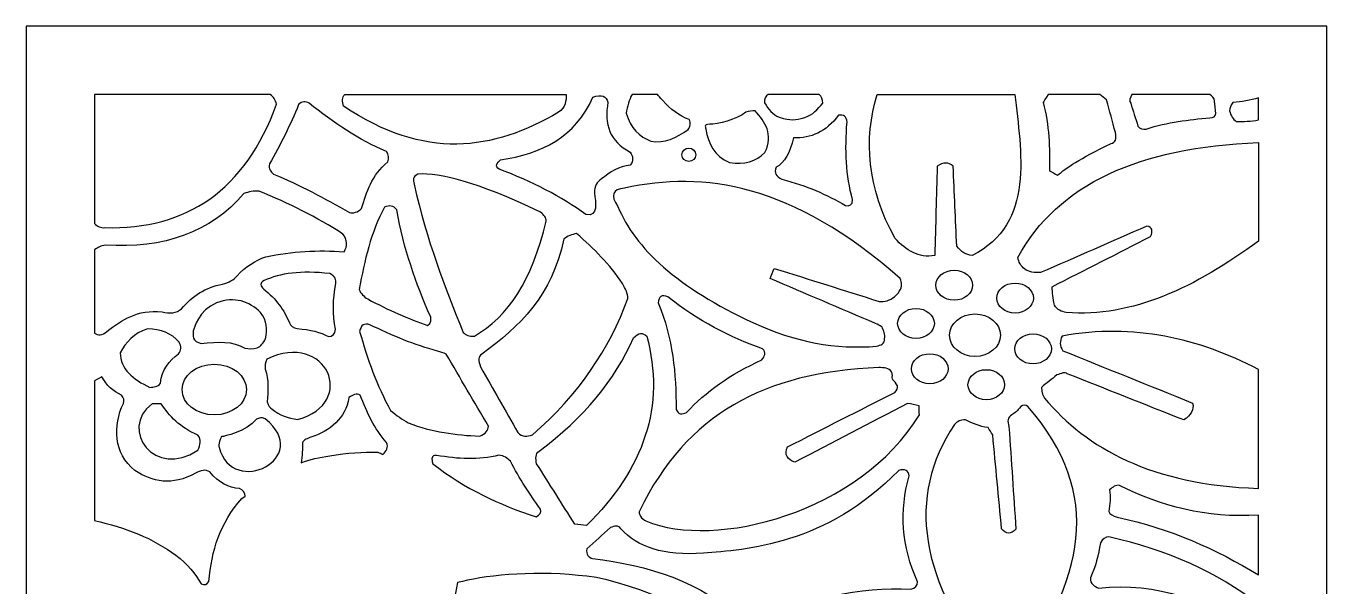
# Model space of a CAD drawing. Header units: centimetres. Extents: x 22.22 to 27.01, y 0.09 to 9.
# Drawn here: x 22.223 to 27.009, y 6.937 to 9.001 of the extents above; entities that cross this region are included whole.
import ezdxf

# ---------------------------------------------------------------- set-up
doc = ezdxf.new("R2010")
doc.units = ezdxf.units.CM
doc.header["$MEASUREMENT"] = 0
doc.layers.add('layer 1', color=7, linetype='Continuous')

msp = doc.modelspace()

# ---------------------------------------------------------------- linework, layer by layer
at = {"layer": 'layer 1', "color": 250}
for points, knots in [([(22.22329, 9.00077), (22.22329, 9.00077), (27.00868, 9.00077), (27.00868, 9.00077), (27.00868, 9.00077), (27.00868, 9.00077), (27.00868, 0.08669), (27.00868, 0.08669), (27.00868, 0.08669), (27.00868, 0.08669), (22.22329, 0.08669), (22.22329, 0.08669), (22.22329, 0.08669), (22.22329, 0.08669), (22.22329, 9.00077), (22.22329, 9.00077)], [0, 0, 0, 0, 0.2, 0.2, 0.2, 0.2, 0.4, 0.4, 0.4, 0.4, 0.6, 0.6, 0.6, 0.6, 1, 1, 1, 1]), ([(23.1218, 8.74885), (23.13298, 8.74025), (23.1413, 8.72878), (23.14514, 8.71281), (23.14514, 8.71281), (23.02891, 8.39675), (22.81536, 8.25049), (22.51322, 8.25884), (22.51322, 8.25884), (22.49837, 8.25754), (22.48572, 8.26275), (22.47521, 8.27454), (22.47521, 8.27454), (22.47521, 8.27454), (22.47521, 8.74885), (22.47521, 8.74885), (22.47521, 8.74885), (22.47521, 8.74885), (23.1218, 8.74885), (23.1218, 8.74885)], [0, 0, 0, 0, 0.1666667, 0.1666667, 0.1666667, 0.1666667, 0.3333333, 0.3333333, 0.3333333, 0.3333333, 0.5, 0.5, 0.5, 0.5, 0.6666667, 0.6666667, 0.6666667, 0.6666667, 1, 1, 1, 1]), ([(23.2261, 8.71168), (23.23883, 8.72484), (23.25158, 8.72221), (23.26434, 8.71732), (23.26434, 8.71732), (23.35406, 8.64524), (23.44706, 8.58138), (23.54881, 8.53933), (23.54881, 8.53933), (23.5591, 8.52741), (23.5591, 8.51445), (23.55443, 8.50103), (23.55443, 8.50103), (23.49438, 8.45157), (23.47538, 8.39031), (23.45773, 8.32868), (23.45773, 8.32868), (23.44273, 8.31629), (23.42773, 8.30954), (23.41276, 8.31516), (23.41276, 8.31516), (23.32086, 8.36637), (23.2288, 8.41691), (23.1339, 8.45598), (23.1339, 8.45598), (23.12338, 8.46441), (23.11476, 8.47419), (23.11928, 8.49314), (23.11928, 8.49314), (23.15884, 8.56402), (23.19557, 8.63632), (23.2261, 8.71168)], [0, 0, 0, 0, 0.1111111, 0.1111111, 0.1111111, 0.1111111, 0.2222222, 0.2222222, 0.2222222, 0.2222222, 0.3333333, 0.3333333, 0.3333333, 0.3333333, 0.4444444, 0.4444444, 0.4444444, 0.4444444, 0.5555556, 0.5555556, 0.5555556, 0.5555556, 0.6666667, 0.6666667, 0.6666667, 0.6666667, 0.7777778, 0.7777778, 0.7777778, 0.7777778, 1, 1, 1, 1]), ([(23.39626, 8.74885), (23.38556, 8.73847), (23.38586, 8.72341), (23.39139, 8.70605), (23.39139, 8.70605), (23.68918, 8.5055), (23.94133, 8.54157), (24.18214, 8.68352), (24.18214, 8.68352), (24.20754, 8.70061), (24.21083, 8.72711), (24.21019, 8.74885), (24.21019, 8.74885), (24.21019, 8.74885), (23.39626, 8.74885), (23.39626, 8.74885)], [0, 0, 0, 0, 0.2, 0.2, 0.2, 0.2, 0.4, 0.4, 0.4, 0.4, 0.6, 0.6, 0.6, 0.6, 1, 1, 1, 1]), ([(23.96822, 8.50779), (23.95542, 8.49653), (23.94642, 8.48528), (23.96372, 8.474), (23.96372, 8.474), (24.08538, 8.42911), (24.19136, 8.37322), (24.28305, 8.30728), (24.28305, 8.30728), (24.32932, 8.29603), (24.31799, 8.35537), (24.31454, 8.38613), (24.31454, 8.38613), (24.31415, 8.41093), (24.32276, 8.42821), (24.3404, 8.43795), (24.3404, 8.43795), (24.37038, 8.46405), (24.40411, 8.48358), (24.44609, 8.48864), (24.44609, 8.48864), (24.45772, 8.50479), (24.45734, 8.52093), (24.44497, 8.53708), (24.44497, 8.53708), (24.37019, 8.57594), (24.34882, 8.63977), (24.36401, 8.72069), (24.36401, 8.72069), (24.35707, 8.74115), (24.34169, 8.75129), (24.30779, 8.73872), (24.30779, 8.73872), (24.2459, 8.59147), (24.12006, 8.53181), (23.96822, 8.50779)], [0, 0, 0, 0, 0.1, 0.1, 0.1, 0.1, 0.2, 0.2, 0.2, 0.2, 0.3, 0.3, 0.3, 0.3, 0.4, 0.4, 0.4, 0.4, 0.5, 0.5, 0.5, 0.5, 0.6, 0.6, 0.6, 0.6, 0.7, 0.7, 0.7, 0.7, 0.8, 0.8, 0.8, 0.8, 1, 1, 1, 1]), ([(24.546, 8.74885), (24.54923, 8.74507), (24.55506, 8.7384), (24.56584, 8.72633), (24.56584, 8.72633), (24.59382, 8.69499), (24.62459, 8.66885), (24.6631, 8.65705), (24.6631, 8.65705), (24.67003, 8.64213), (24.66665, 8.6303), (24.6586, 8.61987), (24.6586, 8.61987), (24.61611, 8.5887), (24.57197, 8.56673), (24.52199, 8.57764), (24.52199, 8.57764), (24.47853, 8.5927), (24.44734, 8.62547), (24.43091, 8.67958), (24.43091, 8.67958), (24.43534, 8.70502), (24.44136, 8.72911), (24.45259, 8.74885), (24.45259, 8.74885), (24.45259, 8.74885), (24.546, 8.74885), (24.546, 8.74885)], [0, 0, 0, 0, 0.125, 0.125, 0.125, 0.125, 0.25, 0.25, 0.25, 0.25, 0.375, 0.375, 0.375, 0.375, 0.5, 0.5, 0.5, 0.5, 0.625, 0.625, 0.625, 0.625, 0.75, 0.75, 0.75, 0.75, 1, 1, 1, 1]), ([(25.14089, 8.74885), (25.14895, 8.74021), (25.15517, 8.73065), (25.15391, 8.71732), (25.15391, 8.71732), (25.13305, 8.69342), (25.11947, 8.67476), (25.08813, 8.66437), (25.08813, 8.66437), (25.05045, 8.65376), (25.03865, 8.65176), (24.99368, 8.66494), (24.99368, 8.66494), (24.96989, 8.67598), (24.95359, 8.6941), (24.94027, 8.71788), (24.94027, 8.71788), (24.93625, 8.73262), (24.94375, 8.74283), (24.95368, 8.74885), (24.95368, 8.74885), (24.95368, 8.74885), (25.14089, 8.74885), (25.14089, 8.74885)], [0, 0, 0, 0, 0.1428571, 0.1428571, 0.1428571, 0.1428571, 0.2857143, 0.2857143, 0.2857143, 0.2857143, 0.4285714, 0.4285714, 0.4285714, 0.4285714, 0.5714286, 0.5714286, 0.5714286, 0.5714286, 0.7142857, 0.7142857, 0.7142857, 0.7142857, 1, 1, 1, 1]), ([(25.35458, 8.74885), (25.30362, 8.58243), (25.31647, 8.40719), (25.41983, 8.21941), (25.41983, 8.21941), (25.46092, 8.17481), (25.5066, 8.14583), (25.56601, 8.15633), (25.56601, 8.15633), (25.569, 8.26597), (25.572, 8.37561), (25.575, 8.48525), (25.575, 8.48525), (25.59749, 8.50026), (25.61697, 8.50027), (25.63347, 8.48525), (25.63347, 8.48525), (25.63797, 8.38688), (25.64247, 8.2885), (25.64697, 8.19012), (25.64697, 8.19012), (25.6627, 8.16984), (25.68144, 8.15859), (25.70318, 8.15633), (25.70318, 8.15633), (25.93687, 8.2734), (25.88313, 8.53976), (25.86046, 8.74885), (25.86046, 8.74885), (25.86046, 8.74885), (25.35458, 8.74885), (25.35458, 8.74885)], [0, 0, 0, 0, 0.1111111, 0.1111111, 0.1111111, 0.1111111, 0.2222222, 0.2222222, 0.2222222, 0.2222222, 0.3333333, 0.3333333, 0.3333333, 0.3333333, 0.4444444, 0.4444444, 0.4444444, 0.4444444, 0.5555556, 0.5555556, 0.5555556, 0.5555556, 0.6666667, 0.6666667, 0.6666667, 0.6666667, 0.7777778, 0.7777778, 0.7777778, 0.7777778, 1, 1, 1, 1]), ([(25.96517, 8.71956), (25.96517, 8.71956), (25.9755, 8.73759), (25.98311, 8.74885), (25.98311, 8.74885), (25.98311, 8.74885), (26.17332, 8.74885), (26.17332, 8.74885), (26.17332, 8.74885), (26.17332, 8.74885), (26.19792, 8.72858), (26.19792, 8.72858), (26.19792, 8.72858), (26.20879, 8.68878), (26.21967, 8.64898), (26.23054, 8.60917), (26.23054, 8.60917), (26.23578, 8.58514), (26.23054, 8.57163), (26.21479, 8.56862), (26.21479, 8.56862), (26.09751, 8.51174), (26.04823, 8.47832), (26.01802, 8.45147), (26.01802, 8.45147), (26.0079, 8.4571), (25.99778, 8.46273), (25.98766, 8.46836), (25.98766, 8.46836), (25.99028, 8.5521), (25.98654, 8.63584), (25.96517, 8.71956)], [0, 0, 0, 0, 0.1111111, 0.1111111, 0.1111111, 0.1111111, 0.2222222, 0.2222222, 0.2222222, 0.2222222, 0.3333333, 0.3333333, 0.3333333, 0.3333333, 0.4444444, 0.4444444, 0.4444444, 0.4444444, 0.5555556, 0.5555556, 0.5555556, 0.5555556, 0.6666667, 0.6666667, 0.6666667, 0.6666667, 0.7777778, 0.7777778, 0.7777778, 0.7777778, 1, 1, 1, 1]), ([(26.28675, 8.71675), (26.28015, 8.72308), (26.28461, 8.7389), (26.29109, 8.74885), (26.29109, 8.74885), (26.29109, 8.74885), (26.57768, 8.74885), (26.57768, 8.74885), (26.57768, 8.74885), (26.58703, 8.74328), (26.59346, 8.73559), (26.59541, 8.72463), (26.59541, 8.72463), (26.59691, 8.70943), (26.5984, 8.69422), (26.5999, 8.67901), (26.5999, 8.67901), (26.5984, 8.66774), (26.5909, 8.66249), (26.57742, 8.66324), (26.57742, 8.66324), (26.50013, 8.65536), (26.42288, 8.64777), (26.3441, 8.62157), (26.3441, 8.62157), (26.33079, 8.61857), (26.32048, 8.62233), (26.31318, 8.63283), (26.31318, 8.63283), (26.30437, 8.6608), (26.29556, 8.68877), (26.28675, 8.71675)], [0, 0, 0, 0, 0.1111111, 0.1111111, 0.1111111, 0.1111111, 0.2222222, 0.2222222, 0.2222222, 0.2222222, 0.3333333, 0.3333333, 0.3333333, 0.3333333, 0.4444444, 0.4444444, 0.4444444, 0.4444444, 0.5555556, 0.5555556, 0.5555556, 0.5555556, 0.6666667, 0.6666667, 0.6666667, 0.6666667, 0.7777778, 0.7777778, 0.7777778, 0.7777778, 1, 1, 1, 1]), ([(26.6505, 8.68859), (26.65199, 8.69872), (26.65479, 8.70886), (26.66231, 8.719), (26.66231, 8.719), (26.69452, 8.72253), (26.72643, 8.72695), (26.75676, 8.73619), (26.75676, 8.73619), (26.75676, 8.73619), (26.75676, 8.65533), (26.75676, 8.65533), (26.75676, 8.65533), (26.72938, 8.65021), (26.70203, 8.64836), (26.67468, 8.64973), (26.67468, 8.64973), (26.66309, 8.65776), (26.65456, 8.67005), (26.6505, 8.68859)], [0, 0, 0, 0, 0.1666667, 0.1666667, 0.1666667, 0.1666667, 0.3333333, 0.3333333, 0.3333333, 0.3333333, 0.5, 0.5, 0.5, 0.5, 0.6666667, 0.6666667, 0.6666667, 0.6666667, 1, 1, 1, 1]), ([(24.72382, 8.621), (24.72495, 8.62437), (24.71292, 8.64087), (24.73844, 8.63902), (24.73844, 8.63902), (24.76397, 8.63716), (24.83995, 8.65777), (24.87112, 8.68352), (24.87112, 8.68352), (24.88236, 8.68746), (24.89361, 8.68915), (24.90485, 8.68859), (24.90485, 8.68859), (24.94351, 8.64789), (24.97188, 8.60321), (24.94139, 8.53538), (24.94139, 8.53538), (24.90825, 8.50283), (24.86562, 8.4893), (24.81152, 8.49878), (24.81152, 8.49878), (24.7534, 8.52144), (24.73387, 8.56827), (24.72382, 8.621)], [0, 0, 0, 0, 0.1428571, 0.1428571, 0.1428571, 0.1428571, 0.2857143, 0.2857143, 0.2857143, 0.2857143, 0.4285714, 0.4285714, 0.4285714, 0.4285714, 0.5714286, 0.5714286, 0.5714286, 0.5714286, 0.7142857, 0.7142857, 0.7142857, 0.7142857, 1, 1, 1, 1]), ([(25.04653, 8.5889), (25.11005, 8.58712), (25.16626, 8.61095), (25.21182, 8.67226), (25.21182, 8.67226), (25.2313, 8.67599), (25.24179, 8.66773), (25.2433, 8.64747), (25.2433, 8.64747), (25.2351, 8.54567), (25.23874, 8.44928), (25.26354, 8.36248), (25.26354, 8.36248), (25.26431, 8.3399), (25.25193, 8.33843), (25.23767, 8.33995), (25.23767, 8.33995), (25.16955, 8.38069), (25.0929, 8.41411), (25.0038, 8.43682), (25.0038, 8.43682), (24.98169, 8.44697), (24.97458, 8.46161), (24.98244, 8.48075), (24.98244, 8.48075), (25.01336, 8.49765), (25.03361, 8.53596), (25.04653, 8.5889)], [0, 0, 0, 0, 0.125, 0.125, 0.125, 0.125, 0.25, 0.25, 0.25, 0.25, 0.375, 0.375, 0.375, 0.375, 0.5, 0.5, 0.5, 0.5, 0.625, 0.625, 0.625, 0.625, 0.75, 0.75, 0.75, 0.75, 1, 1, 1, 1]), ([(25.87185, 8.14957), (25.87408, 8.1323), (25.88232, 8.11803), (25.89658, 8.10676), (25.89658, 8.10676), (25.91229, 8.09472), (25.93329, 8.09324), (25.95505, 8.09324), (25.95505, 8.09324), (26.08548, 8.15031), (26.21591, 8.20738), (26.34634, 8.26446), (26.34634, 8.26446), (26.3677, 8.26097), (26.36845, 8.24615), (26.35984, 8.22616), (26.35984, 8.22616), (26.23915, 8.16459), (26.11846, 8.10301), (25.99778, 8.04143), (25.99778, 8.04143), (25.99852, 8.02003), (26, 7.99826), (26.00678, 7.97384), (26.00678, 7.97384), (26.01535, 7.95542), (26.03185, 7.95018), (26.0495, 7.94681), (26.0495, 7.94681), (26.29137, 7.92702), (26.52571, 8.03941), (26.75676, 8.20948), (26.75676, 8.20948), (26.75676, 8.20948), (26.75676, 8.5717), (26.75676, 8.5717), (26.75676, 8.5717), (26.31804, 8.55594), (26.01871, 8.41904), (25.87185, 8.14957)], [0, 0, 0, 0, 0.0909091, 0.0909091, 0.0909091, 0.0909091, 0.1818182, 0.1818182, 0.1818182, 0.1818182, 0.2727273, 0.2727273, 0.2727273, 0.2727273, 0.3636364, 0.3636364, 0.3636364, 0.3636364, 0.4545455, 0.4545455, 0.4545455, 0.4545455, 0.5454545, 0.5454545, 0.5454545, 0.5454545, 0.6363636, 0.6363636, 0.6363636, 0.6363636, 0.7272727, 0.7272727, 0.7272727, 0.7272727, 0.8181818, 0.8181818, 0.8181818, 0.8181818, 1, 1, 1, 1]), ([(24.66141, 8.50216), (24.67538, 8.50216), (24.68671, 8.51326), (24.68671, 8.52694), (24.68671, 8.52694), (24.68671, 8.54063), (24.67538, 8.55173), (24.66141, 8.55173), (24.66141, 8.55173), (24.64744, 8.55173), (24.63611, 8.54063), (24.63611, 8.52694), (24.63611, 8.52694), (24.63611, 8.51326), (24.64744, 8.50216), (24.66141, 8.50216)], [0, 0, 0, 0, 0.2, 0.2, 0.2, 0.2, 0.4, 0.4, 0.4, 0.4, 0.6, 0.6, 0.6, 0.6, 1, 1, 1, 1]), ([(23.65113, 8.4188), (23.64512, 8.43382), (23.64663, 8.44696), (23.66462, 8.45598), (23.66462, 8.45598), (23.74788, 8.45978), (23.87625, 8.42969), (24.11551, 8.31629), (24.11551, 8.31629), (24.12812, 8.30564), (24.13776, 8.29466), (24.13688, 8.28249), (24.13688, 8.28249), (24.08534, 8.06694), (23.99614, 7.92844), (23.87264, 7.86007), (23.87264, 7.86007), (23.85428, 7.85858), (23.8404, 7.86309), (23.83104, 7.87359), (23.83104, 7.87359), (23.76438, 8.04286), (23.69635, 8.20969), (23.65113, 8.4188)], [0, 0, 0, 0, 0.1428571, 0.1428571, 0.1428571, 0.1428571, 0.2857143, 0.2857143, 0.2857143, 0.2857143, 0.4285714, 0.4285714, 0.4285714, 0.4285714, 0.5714286, 0.5714286, 0.5714286, 0.5714286, 0.7142857, 0.7142857, 0.7142857, 0.7142857, 1, 1, 1, 1]), ([(25.38115, 7.84992), (25.38298, 7.8304), (25.36693, 7.82713), (25.35191, 7.82289), (25.35191, 7.82289), (25.20387, 7.80936), (25.05283, 7.8379), (24.89878, 7.9085), (24.89878, 7.9085), (24.61783, 8.03842), (24.46506, 8.18261), (24.39999, 8.33657), (24.39999, 8.33657), (24.37227, 8.37711), (24.38052, 8.39963), (24.42472, 8.40415), (24.42472, 8.40415), (24.71724, 8.46837), (25.03844, 8.4224), (25.43894, 8.07184), (25.43894, 8.07184), (25.4446, 8.05644), (25.44798, 8.04105), (25.43557, 8.02566), (25.43557, 8.02566), (25.42732, 8.00857), (25.41081, 7.99768), (25.3906, 7.98961), (25.3906, 7.98961), (25.3816, 7.9866), (25.37186, 7.98585), (25.36136, 7.98736), (25.36136, 7.98736), (25.23281, 8.02791), (25.10425, 8.06847), (24.97569, 8.10902), (24.97569, 8.10902), (24.97044, 8.09663), (24.96519, 8.08424), (24.95995, 8.07184), (24.95995, 8.07184), (25.08925, 8.01664), (25.21856, 7.96145), (25.34787, 7.90625), (25.34787, 7.90625), (25.35575, 7.90212), (25.36361, 7.89799), (25.37148, 7.89386), (25.37148, 7.89386), (25.37899, 7.87982), (25.38418, 7.86545), (25.38115, 7.84992)], [0, 0, 0, 0, 0.0714286, 0.0714286, 0.0714286, 0.0714286, 0.1428571, 0.1428571, 0.1428571, 0.1428571, 0.2142857, 0.2142857, 0.2142857, 0.2142857, 0.2857143, 0.2857143, 0.2857143, 0.2857143, 0.3571429, 0.3571429, 0.3571429, 0.3571429, 0.4285714, 0.4285714, 0.4285714, 0.4285714, 0.5, 0.5, 0.5, 0.5, 0.5714286, 0.5714286, 0.5714286, 0.5714286, 0.6428571, 0.6428571, 0.6428571, 0.6428571, 0.7142857, 0.7142857, 0.7142857, 0.7142857, 0.7857143, 0.7857143, 0.7857143, 0.7857143, 0.8571429, 0.8571429, 0.8571429, 0.8571429, 1, 1, 1, 1]), ([(22.47521, 8.17735), (22.48737, 8.18576), (22.50003, 8.19258), (22.51435, 8.19463), (22.51435, 8.19463), (22.73098, 8.1796), (22.90114, 8.24267), (23.02483, 8.38387), (23.02483, 8.38387), (23.04226, 8.3908), (23.06062, 8.39493), (23.08105, 8.39288), (23.08105, 8.39288), (23.18945, 8.34889), (23.29272, 8.29716), (23.38914, 8.23518), (23.38914, 8.23518), (23.40489, 8.21339), (23.40638, 8.19161), (23.39364, 8.16984), (23.39364, 8.16984), (23.29768, 8.17757), (23.20173, 8.17114), (23.10579, 8.15182), (23.10579, 8.15182), (23.06487, 8.1371), (23.02901, 8.11476), (23.0001, 8.08198), (23.0001, 8.08198), (22.98802, 8.06642), (22.96871, 8.05703), (22.94613, 8.05044), (22.94613, 8.05044), (22.88295, 8.03985), (22.8346, 8.00699), (22.79545, 7.96032), (22.79545, 7.96032), (22.77651, 7.94306), (22.7514, 7.94231), (22.72349, 7.94905), (22.72349, 7.94905), (22.63281, 7.95796), (22.57553, 7.91948), (22.5211, 7.87696), (22.5211, 7.87696), (22.50357, 7.8615), (22.48867, 7.86158), (22.47521, 7.87049), (22.47521, 7.87049), (22.47521, 7.87049), (22.47521, 8.17735), (22.47521, 8.17735)], [0, 0, 0, 0, 0.0714286, 0.0714286, 0.0714286, 0.0714286, 0.1428571, 0.1428571, 0.1428571, 0.1428571, 0.2142857, 0.2142857, 0.2142857, 0.2142857, 0.2857143, 0.2857143, 0.2857143, 0.2857143, 0.3571429, 0.3571429, 0.3571429, 0.3571429, 0.4285714, 0.4285714, 0.4285714, 0.4285714, 0.5, 0.5, 0.5, 0.5, 0.5714286, 0.5714286, 0.5714286, 0.5714286, 0.6428571, 0.6428571, 0.6428571, 0.6428571, 0.7142857, 0.7142857, 0.7142857, 0.7142857, 0.7857143, 0.7857143, 0.7857143, 0.7857143, 0.8571429, 0.8571429, 0.8571429, 0.8571429, 1, 1, 1, 1]), ([(23.54207, 8.33432), (23.55967, 8.34146), (23.5754, 8.34109), (23.58704, 8.32418), (23.58704, 8.32418), (23.61149, 8.18284), (23.65735, 8.05326), (23.71185, 7.92991), (23.71185, 7.92991), (23.71373, 7.9194), (23.71373, 7.90889), (23.70061, 7.89837), (23.70061, 7.89837), (23.62976, 7.92447), (23.55703, 7.95528), (23.48022, 7.99637), (23.48022, 7.99637), (23.4658, 8.00539), (23.45418, 8.01628), (23.44874, 8.03129), (23.44874, 8.03129), (23.46879, 8.13785), (23.49189, 8.24287), (23.54207, 8.33432)], [0, 0, 0, 0, 0.1428571, 0.1428571, 0.1428571, 0.1428571, 0.2857143, 0.2857143, 0.2857143, 0.2857143, 0.4285714, 0.4285714, 0.4285714, 0.4285714, 0.5714286, 0.5714286, 0.5714286, 0.5714286, 0.7142857, 0.7142857, 0.7142857, 0.7142857, 1, 1, 1, 1]), ([(23.89513, 7.7463), (23.88612, 7.76957), (23.88763, 7.78534), (23.89962, 7.7936), (23.89962, 7.7936), (24.03881, 7.8936), (24.16094, 8.01174), (24.20096, 8.21716), (24.20096, 8.21716), (24.2152, 8.2269), (24.23094, 8.23366), (24.24819, 8.23743), (24.24819, 8.23743), (24.31145, 8.18172), (24.37162, 8.12342), (24.41686, 8.05269), (24.41686, 8.05269), (24.4296, 8.03466), (24.43633, 8.01664), (24.4371, 7.99862), (24.4371, 7.99862), (24.36953, 7.81224), (24.25577, 7.64356), (24.08628, 7.49622), (24.08628, 7.49622), (24.06733, 7.49156), (24.04818, 7.48539), (24.03231, 7.50523), (24.03231, 7.50523), (23.98658, 7.58559), (23.94085, 7.66595), (23.89513, 7.7463)], [0, 0, 0, 0, 0.1111111, 0.1111111, 0.1111111, 0.1111111, 0.2222222, 0.2222222, 0.2222222, 0.2222222, 0.3333333, 0.3333333, 0.3333333, 0.3333333, 0.4444444, 0.4444444, 0.4444444, 0.4444444, 0.5555556, 0.5555556, 0.5555556, 0.5555556, 0.6666667, 0.6666667, 0.6666667, 0.6666667, 0.7777778, 0.7777778, 0.7777778, 0.7777778, 1, 1, 1, 1]), ([(23.09749, 8.03241), (23.08695, 8.04405), (23.08018, 8.05531), (23.09973, 8.06395), (23.09973, 8.06395), (23.15707, 8.09119), (23.23503, 8.10166), (23.34036, 8.08986), (23.34036, 8.08986), (23.36122, 8.07961), (23.36449, 8.06703), (23.36285, 8.05381), (23.36285, 8.05381), (23.35263, 7.99619), (23.34945, 7.9395), (23.36172, 7.88485), (23.36172, 7.88485), (23.35984, 7.86758), (23.35122, 7.85857), (23.33586, 7.85781), (23.33586, 7.85781), (23.30633, 7.87413), (23.26866, 7.88432), (23.22117, 7.8871), (23.22117, 7.8871), (23.2065, 7.89072), (23.19609, 7.89739), (23.19194, 7.9085), (23.19194, 7.9085), (23.17351, 7.95564), (23.14288, 7.99731), (23.09749, 8.03241)], [0, 0, 0, 0, 0.1111111, 0.1111111, 0.1111111, 0.1111111, 0.2222222, 0.2222222, 0.2222222, 0.2222222, 0.3333333, 0.3333333, 0.3333333, 0.3333333, 0.4444444, 0.4444444, 0.4444444, 0.4444444, 0.5555556, 0.5555556, 0.5555556, 0.5555556, 0.6666667, 0.6666667, 0.6666667, 0.6666667, 0.7777778, 0.7777778, 0.7777778, 0.7777778, 1, 1, 1, 1]), ([(25.63751, 7.99186), (25.67474, 7.99186), (25.70497, 8.01658), (25.70497, 8.04705), (25.70497, 8.04705), (25.70497, 8.07753), (25.67474, 8.10225), (25.63751, 8.10225), (25.63751, 8.10225), (25.60026, 8.10225), (25.57004, 8.07753), (25.57004, 8.04705), (25.57004, 8.04705), (25.57004, 8.01658), (25.60026, 7.99186), (25.63751, 7.99186)], [0, 0, 0, 0, 0.2, 0.2, 0.2, 0.2, 0.4, 0.4, 0.4, 0.4, 0.6, 0.6, 0.6, 0.6, 1, 1, 1, 1]), ([(25.86127, 7.94455), (25.8985, 7.94455), (25.92873, 7.96926), (25.92873, 7.99974), (25.92873, 7.99974), (25.92873, 8.03022), (25.8985, 8.05494), (25.86127, 8.05494), (25.86127, 8.05494), (25.82402, 8.05494), (25.7938, 8.03022), (25.7938, 7.99974), (25.7938, 7.99974), (25.7938, 7.96926), (25.82402, 7.94455), (25.86127, 7.94455)], [0, 0, 0, 0, 0.2, 0.2, 0.2, 0.2, 0.4, 0.4, 0.4, 0.4, 0.6, 0.6, 0.6, 0.6, 1, 1, 1, 1]), ([(22.83775, 7.87922), (22.84225, 7.8871), (22.85688, 7.95621), (22.92433, 7.98172), (22.92433, 7.98172), (22.99178, 8.00724), (23.04275, 7.98734), (23.08624, 7.9468), (23.08624, 7.9468), (23.11041, 7.91345), (23.11002, 7.88625), (23.10423, 7.84992), (23.10423, 7.84992), (23.0971, 7.83416), (23.08697, 7.82291), (23.07387, 7.81613), (23.07387, 7.81613), (23.05849, 7.81238), (23.04312, 7.81276), (23.02777, 7.815), (23.02777, 7.815), (22.9826, 7.8433), (22.93013, 7.83785), (22.86698, 7.83303), (22.86698, 7.83303), (22.85311, 7.83642), (22.84373, 7.8428), (22.83887, 7.85218), (22.83887, 7.85218), (22.8385, 7.86119), (22.83812, 7.87021), (22.83775, 7.87922)], [0, 0, 0, 0, 0.1111111, 0.1111111, 0.1111111, 0.1111111, 0.2222222, 0.2222222, 0.2222222, 0.2222222, 0.3333333, 0.3333333, 0.3333333, 0.3333333, 0.4444444, 0.4444444, 0.4444444, 0.4444444, 0.5555556, 0.5555556, 0.5555556, 0.5555556, 0.6666667, 0.6666667, 0.6666667, 0.6666667, 0.7777778, 0.7777778, 0.7777778, 0.7777778, 1, 1, 1, 1]), ([(24.54909, 7.98172), (24.5502, 8.00575), (24.56182, 8.01326), (24.58394, 8.00425), (24.58394, 8.00425), (24.69534, 7.91648), (24.81209, 7.85547), (24.93251, 7.81276), (24.93251, 7.81276), (24.94681, 7.79925), (24.94004, 7.78573), (24.93026, 7.7722), (24.93026, 7.7722), (24.81378, 7.72039), (24.72401, 7.65431), (24.65253, 7.57845), (24.65253, 7.57845), (24.63754, 7.57203), (24.62327, 7.56901), (24.61431, 7.58971), (24.61431, 7.58971), (24.61493, 7.72039), (24.60246, 7.85106), (24.54909, 7.98172)], [0, 0, 0, 0, 0.1428571, 0.1428571, 0.1428571, 0.1428571, 0.2857143, 0.2857143, 0.2857143, 0.2857143, 0.4285714, 0.4285714, 0.4285714, 0.4285714, 0.5714286, 0.5714286, 0.5714286, 0.5714286, 0.7142857, 0.7142857, 0.7142857, 0.7142857, 1, 1, 1, 1]), ([(25.49697, 7.85105), (25.5342, 7.85105), (25.56443, 7.87577), (25.56443, 7.90624), (25.56443, 7.90624), (25.56443, 7.93672), (25.5342, 7.96144), (25.49697, 7.96144), (25.49697, 7.96144), (25.45972, 7.96144), (25.4295, 7.93672), (25.4295, 7.90624), (25.4295, 7.90624), (25.4295, 7.87577), (25.45972, 7.85105), (25.49697, 7.85105)], [0, 0, 0, 0, 0.2, 0.2, 0.2, 0.2, 0.4, 0.4, 0.4, 0.4, 0.6, 0.6, 0.6, 0.6, 1, 1, 1, 1]), ([(23.45055, 7.87696), (23.45495, 7.90117), (23.46825, 7.90755), (23.48766, 7.90174), (23.48766, 7.90174), (23.56969, 7.86241), (23.65223, 7.82617), (23.73727, 7.80486), (23.73727, 7.80486), (23.74776, 7.80111), (23.75826, 7.79736), (23.76875, 7.7936), (23.76875, 7.7936), (23.82047, 7.70537), (23.87219, 7.61713), (23.92392, 7.52888), (23.92392, 7.52888), (23.92391, 7.51199), (23.91342, 7.49961), (23.89244, 7.49172), (23.89244, 7.49172), (23.80473, 7.49518), (23.71702, 7.50663), (23.62933, 7.54015), (23.62933, 7.54015), (23.60758, 7.55236), (23.58584, 7.56814), (23.56412, 7.58634), (23.56412, 7.58634), (23.51444, 7.67646), (23.47922, 7.77483), (23.45055, 7.87696)], [0, 0, 0, 0, 0.1111111, 0.1111111, 0.1111111, 0.1111111, 0.2222222, 0.2222222, 0.2222222, 0.2222222, 0.3333333, 0.3333333, 0.3333333, 0.3333333, 0.4444444, 0.4444444, 0.4444444, 0.4444444, 0.5555556, 0.5555556, 0.5555556, 0.5555556, 0.6666667, 0.6666667, 0.6666667, 0.6666667, 0.7777778, 0.7777778, 0.7777778, 0.7777778, 1, 1, 1, 1]), ([(25.71396, 7.7846), (25.7655, 7.7846), (25.80729, 7.81966), (25.80729, 7.86289), (25.80729, 7.86289), (25.80729, 7.90611), (25.7655, 7.94117), (25.71396, 7.94117), (25.71396, 7.94117), (25.66243, 7.94117), (25.62064, 7.90611), (25.62064, 7.86289), (25.62064, 7.86289), (25.62064, 7.81966), (25.66243, 7.7846), (25.71396, 7.7846)], [0, 0, 0, 0, 0.2, 0.2, 0.2, 0.2, 0.4, 0.4, 0.4, 0.4, 0.6, 0.6, 0.6, 0.6, 1, 1, 1, 1]), ([(26.03667, 7.80599), (26.02542, 7.824), (26.02468, 7.84202), (26.03443, 7.86005), (26.03443, 7.86005), (26.29935, 7.90771), (26.53597, 7.85149), (26.75676, 7.73701), (26.75676, 7.73701), (26.75676, 7.73701), (26.75676, 7.29918), (26.75676, 7.29918), (26.75676, 7.29918), (26.36039, 7.31334), (26.12792, 7.44576), (25.96921, 7.63139), (25.96921, 7.63139), (25.96434, 7.64001), (25.95984, 7.65016), (25.95797, 7.67081), (25.95797, 7.67081), (25.97708, 7.68621), (25.99619, 7.7016), (26.0153, 7.717), (26.0153, 7.717), (26.02968, 7.72169), (26.04559, 7.72963), (26.05354, 7.7215), (26.05354, 7.7215), (26.19634, 7.66481), (26.33914, 7.60811), (26.48193, 7.55141), (26.48193, 7.55141), (26.5093, 7.56906), (26.52016, 7.58971), (26.51455, 7.61337), (26.51455, 7.61337), (26.35525, 7.67757), (26.19596, 7.74178), (26.03667, 7.80599)], [0, 0, 0, 0, 0.0909091, 0.0909091, 0.0909091, 0.0909091, 0.1818182, 0.1818182, 0.1818182, 0.1818182, 0.2727273, 0.2727273, 0.2727273, 0.2727273, 0.3636364, 0.3636364, 0.3636364, 0.3636364, 0.4545455, 0.4545455, 0.4545455, 0.4545455, 0.5454545, 0.5454545, 0.5454545, 0.5454545, 0.6363636, 0.6363636, 0.6363636, 0.6363636, 0.7272727, 0.7272727, 0.7272727, 0.7272727, 0.8181818, 0.8181818, 0.8181818, 0.8181818, 1, 1, 1, 1]), ([(22.78603, 7.83753), (22.79578, 7.82178), (22.79502, 7.80752), (22.78378, 7.79473), (22.78378, 7.79473), (22.75076, 7.76774), (22.72149, 7.73774), (22.71856, 7.68659), (22.71856, 7.68659), (22.70755, 7.67291), (22.69329, 7.67225), (22.67921, 7.67082), (22.67921, 7.67082), (22.61531, 7.70012), (22.57109, 7.7388), (22.57014, 7.79811), (22.57014, 7.79811), (22.59038, 7.83791), (22.62, 7.87018), (22.67021, 7.88597), (22.67021, 7.88597), (22.71932, 7.88634), (22.75793, 7.87019), (22.78603, 7.83753)], [0, 0, 0, 0, 0.1428571, 0.1428571, 0.1428571, 0.1428571, 0.2857143, 0.2857143, 0.2857143, 0.2857143, 0.4285714, 0.4285714, 0.4285714, 0.4285714, 0.5714286, 0.5714286, 0.5714286, 0.5714286, 0.7142857, 0.7142857, 0.7142857, 0.7142857, 1, 1, 1, 1]), ([(23.10311, 7.7384), (23.10216, 7.74986), (23.10215, 7.76149), (23.10873, 7.77446), (23.10873, 7.77446), (23.32932, 7.88159), (23.44547, 7.61327), (23.22229, 7.55255), (23.22229, 7.55255), (23.1871, 7.55783), (23.15514, 7.56905), (23.12897, 7.59084), (23.12897, 7.59084), (23.12165, 7.59651), (23.11412, 7.6015), (23.10985, 7.61787), (23.10985, 7.61787), (23.11491, 7.65805), (23.11604, 7.69824), (23.10311, 7.7384)], [0, 0, 0, 0, 0.1666667, 0.1666667, 0.1666667, 0.1666667, 0.3333333, 0.3333333, 0.3333333, 0.3333333, 0.5, 0.5, 0.5, 0.5, 0.6666667, 0.6666667, 0.6666667, 0.6666667, 1, 1, 1, 1]), ([(24.11057, 7.43652), (24.0963, 7.42678), (24.09782, 7.40913), (24.10158, 7.39033), (24.10158, 7.39033), (24.14843, 7.31599), (24.19528, 7.24164), (24.24213, 7.1673), (24.24213, 7.1673), (24.25637, 7.1658), (24.27061, 7.1643), (24.28485, 7.16279), (24.28485, 7.16279), (24.4974, 7.37155), (24.57563, 7.60322), (24.50636, 7.86006), (24.50636, 7.86006), (24.49155, 7.87226), (24.4758, 7.87414), (24.45801, 7.8533), (24.45801, 7.8533), (24.38866, 7.69835), (24.27585, 7.55839), (24.11057, 7.43652)], [0, 0, 0, 0, 0.1428571, 0.1428571, 0.1428571, 0.1428571, 0.2857143, 0.2857143, 0.2857143, 0.2857143, 0.4285714, 0.4285714, 0.4285714, 0.4285714, 0.5714286, 0.5714286, 0.5714286, 0.5714286, 0.7142857, 0.7142857, 0.7142857, 0.7142857, 1, 1, 1, 1]), ([(25.92761, 7.75756), (25.96484, 7.75756), (25.99507, 7.78228), (25.99507, 7.81275), (25.99507, 7.81275), (25.99507, 7.84323), (25.96484, 7.86795), (25.92761, 7.86795), (25.92761, 7.86795), (25.89036, 7.86795), (25.86014, 7.84323), (25.86014, 7.81275), (25.86014, 7.81275), (25.86014, 7.78228), (25.89036, 7.75756), (25.92761, 7.75756)], [0, 0, 0, 0, 0.2, 0.2, 0.2, 0.2, 0.4, 0.4, 0.4, 0.4, 0.6, 0.6, 0.6, 0.6, 1, 1, 1, 1]), ([(22.91579, 7.56944), (22.98124, 7.56944), (23.03431, 7.61131), (23.03431, 7.66294), (23.03431, 7.66294), (23.03431, 7.71456), (22.98124, 7.75643), (22.91579, 7.75643), (22.91579, 7.75643), (22.85034, 7.75643), (22.79727, 7.71456), (22.79727, 7.66294), (22.79727, 7.66294), (22.79727, 7.61131), (22.85034, 7.56944), (22.91579, 7.56944)], [0, 0, 0, 0, 0.2, 0.2, 0.2, 0.2, 0.4, 0.4, 0.4, 0.4, 0.6, 0.6, 0.6, 0.6, 1, 1, 1, 1]), ([(25.54756, 7.68433), (25.58479, 7.68433), (25.61502, 7.70905), (25.61502, 7.73953), (25.61502, 7.73953), (25.61502, 7.77001), (25.58479, 7.79473), (25.54756, 7.79473), (25.54756, 7.79473), (25.51031, 7.79473), (25.48009, 7.77001), (25.48009, 7.73953), (25.48009, 7.73953), (25.48009, 7.70905), (25.51031, 7.68433), (25.54756, 7.68433)], [0, 0, 0, 0, 0.2, 0.2, 0.2, 0.2, 0.4, 0.4, 0.4, 0.4, 0.6, 0.6, 0.6, 0.6, 1, 1, 1, 1]), ([(22.47521, 7.69513), (22.47521, 7.69513), (22.50268, 7.71024), (22.50268, 7.71024), (22.50268, 7.71024), (22.51917, 7.6787), (22.54315, 7.65617), (22.57464, 7.64266), (22.57464, 7.64266), (22.58287, 7.63252), (22.58511, 7.62238), (22.58138, 7.61224), (22.58138, 7.61224), (22.54249, 7.52955), (22.54529, 7.42819), (22.62355, 7.365), (22.62355, 7.365), (22.68884, 7.3227), (22.76042, 7.30749), (22.84675, 7.35541), (22.84675, 7.35541), (22.86567, 7.36613), (22.88365, 7.37027), (22.89959, 7.35992), (22.89959, 7.35992), (22.93295, 7.32011), (22.96929, 7.29984), (23.00866, 7.29909), (23.00866, 7.29909), (23.02256, 7.29393), (23.02815, 7.2836), (23.02994, 7.27085), (23.02994, 7.27085), (23.02994, 7.27085), (23.01764, 7.26164), (23.01764, 7.26164), (23.01764, 7.26164), (22.93593, 7.17358), (22.90602, 7.06862), (22.89606, 6.95713), (22.89606, 6.95713), (22.88845, 6.94433), (22.87873, 6.94336), (22.86801, 6.94776), (22.86801, 6.94776), (22.84564, 6.98471), (22.81867, 7.02088), (22.77448, 7.05317), (22.77448, 7.05317), (22.69128, 7.11561), (22.58957, 7.15583), (22.47521, 7.18083), (22.47521, 7.18083), (22.47521, 7.18083), (22.47521, 7.69513), (22.47521, 7.69513)], [0, 0, 0, 0, 0.0666667, 0.0666667, 0.0666667, 0.0666667, 0.1333333, 0.1333333, 0.1333333, 0.1333333, 0.2, 0.2, 0.2, 0.2, 0.2666667, 0.2666667, 0.2666667, 0.2666667, 0.3333333, 0.3333333, 0.3333333, 0.3333333, 0.4, 0.4, 0.4, 0.4, 0.4666667, 0.4666667, 0.4666667, 0.4666667, 0.5333333, 0.5333333, 0.5333333, 0.5333333, 0.6, 0.6, 0.6, 0.6, 0.6666667, 0.6666667, 0.6666667, 0.6666667, 0.7333333, 0.7333333, 0.7333333, 0.7333333, 0.8, 0.8, 0.8, 0.8, 0.8666667, 0.8666667, 0.8666667, 0.8666667, 1, 1, 1, 1]), ([(25.41038, 7.71588), (25.40758, 7.69072), (25.41619, 7.70162), (25.42837, 7.67645), (25.42837, 7.67645), (25.43062, 7.66857), (25.42761, 7.66069), (25.41937, 7.6528), (25.41937, 7.6528), (25.28782, 7.58596), (25.15627, 7.51913), (25.02471, 7.45229), (25.02471, 7.45229), (25.01141, 7.42314), (25.02303, 7.4056), (25.05169, 7.39596), (25.05169, 7.39596), (25.18963, 7.46806), (25.32755, 7.54015), (25.46548, 7.61224), (25.46548, 7.61224), (25.47972, 7.60924), (25.49396, 7.60624), (25.5082, 7.60323), (25.5082, 7.60323), (25.50858, 7.59234), (25.50895, 7.58145), (25.50933, 7.57057), (25.50933, 7.57057), (25.29001, 7.20796), (24.75505, 7.07299), (24.50355, 7.17968), (24.50355, 7.17968), (24.48781, 7.18644), (24.47403, 7.20559), (24.4805, 7.21798), (24.4805, 7.21798), (24.65275, 7.57097), (24.93867, 7.72753), (25.35978, 7.74404), (25.35978, 7.74404), (25.37888, 7.74309), (25.39864, 7.743), (25.40701, 7.72827), (25.40701, 7.72827), (25.40814, 7.72414), (25.40926, 7.72001), (25.41038, 7.71588)], [0, 0, 0, 0, 0.0769231, 0.0769231, 0.0769231, 0.0769231, 0.1538462, 0.1538462, 0.1538462, 0.1538462, 0.2307692, 0.2307692, 0.2307692, 0.2307692, 0.3076923, 0.3076923, 0.3076923, 0.3076923, 0.3846154, 0.3846154, 0.3846154, 0.3846154, 0.4615385, 0.4615385, 0.4615385, 0.4615385, 0.5384615, 0.5384615, 0.5384615, 0.5384615, 0.6153846, 0.6153846, 0.6153846, 0.6153846, 0.6923077, 0.6923077, 0.6923077, 0.6923077, 0.7692308, 0.7692308, 0.7692308, 0.7692308, 0.8461538, 0.8461538, 0.8461538, 0.8461538, 1, 1, 1, 1]), ([(25.75557, 7.62576), (25.79281, 7.62576), (25.82303, 7.65048), (25.82303, 7.68095), (25.82303, 7.68095), (25.82303, 7.71143), (25.79281, 7.73615), (25.75557, 7.73615), (25.75557, 7.73615), (25.71832, 7.73615), (25.6881, 7.71143), (25.6881, 7.68095), (25.6881, 7.68095), (25.6881, 7.65048), (25.71832, 7.62576), (25.75557, 7.62576)], [0, 0, 0, 0, 0.2, 0.2, 0.2, 0.2, 0.4, 0.4, 0.4, 0.4, 0.6, 0.6, 0.6, 0.6, 1, 1, 1, 1]), ([(22.68777, 7.61111), (22.69883, 7.61093), (22.70989, 7.61074), (22.72095, 7.61055), (22.72095, 7.61055), (22.74946, 7.56573), (22.78832, 7.52491), (22.85587, 7.49509), (22.85587, 7.49509), (22.86745, 7.47831), (22.86566, 7.45972), (22.85474, 7.4399), (22.85474, 7.4399), (22.70074, 7.33272), (22.56034, 7.51544), (22.68777, 7.61111)], [0, 0, 0, 0, 0.2, 0.2, 0.2, 0.2, 0.4, 0.4, 0.4, 0.4, 0.6, 0.6, 0.6, 0.6, 1, 1, 1, 1]), ([(23.23569, 7.3939), (23.23829, 7.41521), (23.24179, 7.45218), (23.24028, 7.46242), (23.24028, 7.46242), (23.23825, 7.47629), (23.25515, 7.48132), (23.26727, 7.48608), (23.26727, 7.48608), (23.34392, 7.51226), (23.3975, 7.55637), (23.4112, 7.63364), (23.4112, 7.63364), (23.42506, 7.64343), (23.43892, 7.65096), (23.4528, 7.64266), (23.4528, 7.64266), (23.47729, 7.57863), (23.50398, 7.52005), (23.54949, 7.46806), (23.54949, 7.46806), (23.55679, 7.45005), (23.54964, 7.43618), (23.53595, 7.42421), (23.53595, 7.42421), (23.52887, 7.4278), (23.52512, 7.42911), (23.51797, 7.43264), (23.51797, 7.43264), (23.46251, 7.43227), (23.40672, 7.43152), (23.34028, 7.41858), (23.34028, 7.41858), (23.30186, 7.41393), (23.26737, 7.40531), (23.23569, 7.3939)], [0, 0, 0, 0, 0.1, 0.1, 0.1, 0.1, 0.2, 0.2, 0.2, 0.2, 0.3, 0.3, 0.3, 0.3, 0.4, 0.4, 0.4, 0.4, 0.5, 0.5, 0.5, 0.5, 0.6, 0.6, 0.6, 0.6, 0.7, 0.7, 0.7, 0.7, 0.8, 0.8, 0.8, 0.8, 1, 1, 1, 1]), ([(22.93345, 7.4506), (22.9299, 7.45623), (22.93832, 7.49002), (22.94357, 7.49002), (22.94357, 7.49002), (22.94883, 7.49002), (23.03596, 7.50748), (23.07063, 7.55423), (23.07063, 7.55423), (23.08177, 7.55845), (23.08844, 7.56099), (23.10324, 7.55592), (23.10324, 7.55592), (23.28162, 7.41128), (22.98324, 7.26225), (22.93345, 7.4506)], [0, 0, 0, 0, 0.2, 0.2, 0.2, 0.2, 0.4, 0.4, 0.4, 0.4, 0.6, 0.6, 0.6, 0.6, 1, 1, 1, 1]), ([(25.63863, 7.53452), (25.64874, 7.54467), (25.65996, 7.55332), (25.67911, 7.55141), (25.67911, 7.55141), (25.70459, 7.53862), (25.73081, 7.527), (25.76232, 7.52325), (25.76232, 7.52325), (25.76794, 7.51425), (25.77356, 7.50524), (25.77919, 7.49622), (25.77919, 7.49622), (25.79005, 7.38095), (25.80092, 7.26568), (25.81179, 7.1504), (25.81179, 7.1504), (25.82789, 7.1305), (25.84551, 7.13012), (25.86464, 7.14928), (25.86464, 7.14928), (25.85601, 7.27506), (25.8474, 7.40085), (25.83878, 7.52663), (25.83878, 7.52663), (25.83165, 7.54578), (25.83502, 7.56042), (25.8489, 7.57057), (25.8489, 7.57057), (25.87251, 7.58521), (25.865, 7.58032), (25.88263, 7.60098), (25.88263, 7.60098), (25.89124, 7.607), (25.89985, 7.60699), (25.90849, 7.60098), (25.90849, 7.60098), (26.19185, 7.27617), (26.11297, 6.9617), (25.85802, 6.60631), (25.85802, 6.60631), (25.83403, 6.57778), (25.81003, 6.57929), (25.78605, 6.61081), (25.78605, 6.61081), (25.50902, 6.96077), (25.45989, 7.26868), (25.63863, 7.53452)], [0, 0, 0, 0, 0.0769231, 0.0769231, 0.0769231, 0.0769231, 0.1538462, 0.1538462, 0.1538462, 0.1538462, 0.2307692, 0.2307692, 0.2307692, 0.2307692, 0.3076923, 0.3076923, 0.3076923, 0.3076923, 0.3846154, 0.3846154, 0.3846154, 0.3846154, 0.4615385, 0.4615385, 0.4615385, 0.4615385, 0.5384615, 0.5384615, 0.5384615, 0.5384615, 0.6153846, 0.6153846, 0.6153846, 0.6153846, 0.6923077, 0.6923077, 0.6923077, 0.6923077, 0.7692308, 0.7692308, 0.7692308, 0.7692308, 0.8461538, 0.8461538, 0.8461538, 0.8461538, 1, 1, 1, 1]), ([(23.71928, 7.39033), (23.71473, 7.40726), (23.71322, 7.42192), (23.73277, 7.42075), (23.73277, 7.42075), (23.81167, 7.40769), (23.88926, 7.40185), (23.96215, 7.42187), (23.96215, 7.42187), (23.98145, 7.41943), (23.99456, 7.41079), (24.00488, 7.39935), (24.00488, 7.39935), (24.03861, 7.33534), (24.07646, 7.27751), (24.1162, 7.22249), (24.1162, 7.22249), (24.11957, 7.2116), (24.11394, 7.20221), (24.09933, 7.19433), (24.09933, 7.19433), (23.96608, 7.23864), (23.83752, 7.29797), (23.71928, 7.39033)], [0, 0, 0, 0, 0.1428571, 0.1428571, 0.1428571, 0.1428571, 0.2857143, 0.2857143, 0.2857143, 0.2857143, 0.4285714, 0.4285714, 0.4285714, 0.4285714, 0.5714286, 0.5714286, 0.5714286, 0.5714286, 0.7142857, 0.7142857, 0.7142857, 0.7142857, 1, 1, 1, 1]), ([(25.43332, 7.36555), (25.45655, 7.37232), (25.46929, 7.36556), (25.47156, 7.34527), (25.47156, 7.34527), (25.43557, 7.21683), (25.44305, 7.08701), (25.50304, 6.95552), (25.50304, 6.95552), (25.50228, 6.94199), (25.49403, 6.93299), (25.4783, 6.92848), (25.4783, 6.92848), (25.2872, 6.93802), (25.09747, 6.89719), (24.90935, 6.79556), (24.90935, 6.79556), (24.89136, 6.79103), (24.87412, 6.7895), (24.86213, 6.80907), (24.86213, 6.80907), (24.70512, 6.96043), (24.5117, 7.01608), (24.30666, 7.04113), (24.30666, 7.04113), (24.29315, 7.04638), (24.28189, 7.05388), (24.28642, 7.07718), (24.28642, 7.07718), (24.31529, 7.10308), (24.34415, 7.12899), (24.37301, 7.1549), (24.37301, 7.1549), (24.388, 7.16133), (24.40227, 7.16512), (24.41123, 7.15039), (24.41123, 7.15039), (24.47211, 7.08411), (24.56725, 7.05002), (24.7156, 7.06104), (24.7156, 7.06104), (24.86895, 7.07243), (25.16692, 7.09085), (25.43332, 7.36555)], [0, 0, 0, 0, 0.0833333, 0.0833333, 0.0833333, 0.0833333, 0.1666667, 0.1666667, 0.1666667, 0.1666667, 0.25, 0.25, 0.25, 0.25, 0.3333333, 0.3333333, 0.3333333, 0.3333333, 0.4166667, 0.4166667, 0.4166667, 0.4166667, 0.5, 0.5, 0.5, 0.5, 0.5833333, 0.5833333, 0.5833333, 0.5833333, 0.6666667, 0.6666667, 0.6666667, 0.6666667, 0.75, 0.75, 0.75, 0.75, 0.8333333, 0.8333333, 0.8333333, 0.8333333, 1, 1, 1, 1]), ([(26.20917, 7.29458), (26.22004, 7.30436), (26.23126, 7.31263), (26.24515, 7.31035), (26.24515, 7.31035), (26.3975, 7.23525), (26.56307, 7.18829), (26.75676, 7.20116), (26.75676, 7.20116), (26.75676, 7.20116), (26.75676, 6.98111), (26.75676, 6.98111), (26.75676, 6.98111), (26.60123, 7.07539), (26.43259, 7.15211), (26.23728, 7.1932), (26.23728, 7.1932), (26.22079, 7.19735), (26.21028, 7.20448), (26.20579, 7.2146), (26.20579, 7.2146), (26.21058, 7.24125), (26.21338, 7.26793), (26.20917, 7.29458)], [0, 0, 0, 0, 0.1428571, 0.1428571, 0.1428571, 0.1428571, 0.2857143, 0.2857143, 0.2857143, 0.2857143, 0.4285714, 0.4285714, 0.4285714, 0.4285714, 0.5714286, 0.5714286, 0.5714286, 0.5714286, 0.7142857, 0.7142857, 0.7142857, 0.7142857, 1, 1, 1, 1]), ([(26.17543, 7.09858), (26.18405, 7.11359), (26.19416, 7.1211), (26.20579, 7.12111), (26.20579, 7.12111), (26.42219, 7.07229), (26.60675, 6.99037), (26.75676, 6.87238), (26.75676, 6.87238), (26.75676, 6.87238), (26.75676, 6.74832), (26.75676, 6.74832), (26.75676, 6.74832), (26.57518, 6.88579), (26.38128, 6.95819), (26.16869, 6.93186), (26.16869, 6.93186), (26.15418, 6.94024), (26.13728, 6.9462), (26.13833, 6.97015), (26.13833, 6.97015), (26.15822, 7.01107), (26.16758, 7.05464), (26.17543, 7.09858)], [0, 0, 0, 0, 0.1428571, 0.1428571, 0.1428571, 0.1428571, 0.2857143, 0.2857143, 0.2857143, 0.2857143, 0.4285714, 0.4285714, 0.4285714, 0.4285714, 0.5714286, 0.5714286, 0.5714286, 0.5714286, 0.7142857, 0.7142857, 0.7142857, 0.7142857, 1, 1, 1, 1]), ([(23.81097, 6.95264), (23.89711, 6.97727), (24.07935, 6.99784), (24.25382, 6.97916), (24.25382, 6.97916), (24.41546, 6.97406), (24.74274, 6.82391), (24.7778, 6.78091), (24.7778, 6.78091), (24.81286, 6.73792), (24.7941, 6.74318), (24.77891, 6.73022), (24.77891, 6.73022), (24.75058, 6.7188), (24.72102, 6.71985), (24.69122, 6.72347), (24.69122, 6.72347), (24.4624, 6.80611), (24.18511, 6.83973), (23.9817, 6.67801), (23.9817, 6.67801), (23.90129, 6.68648), (23.8151, 6.67925), (23.72605, 6.66434), (23.72605, 6.66434), (23.69088, 6.65762), (23.68858, 6.67562), (23.69098, 6.69713), (23.69098, 6.69713), (23.72009, 6.72412), (23.74733, 6.75581), (23.77047, 6.79785), (23.77047, 6.79785), (23.78525, 6.84934), (23.80124, 6.90071), (23.81097, 6.95264)], [0, 0, 0, 0, 0.1, 0.1, 0.1, 0.1, 0.2, 0.2, 0.2, 0.2, 0.3, 0.3, 0.3, 0.3, 0.4, 0.4, 0.4, 0.4, 0.5, 0.5, 0.5, 0.5, 0.6, 0.6, 0.6, 0.6, 0.7, 0.7, 0.7, 0.7, 0.8, 0.8, 0.8, 0.8, 1, 1, 1, 1])]:
    msp.add_open_spline(points, degree=3, knots=knots, dxfattribs=at)

doc.saveas('drawing.dxf')
